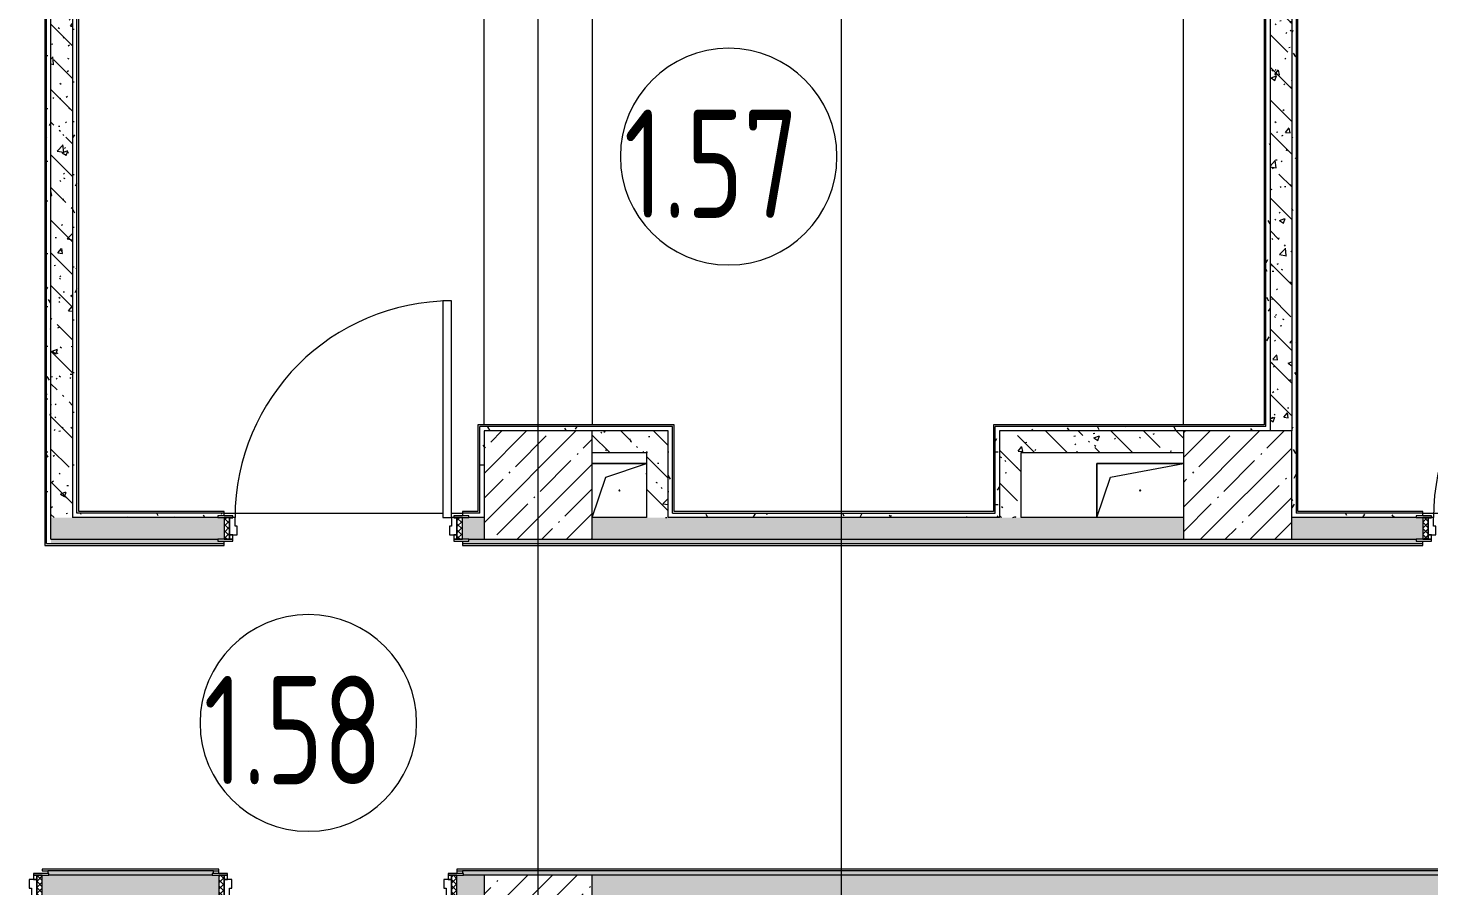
# Model space of a CAD drawing. Header units: millimetres. Extents: x -1113 to 415037, y -3642 to 354837.
# Drawn here: x 68269 to 74738, y 20964 to 24924 of the extents above; entities that cross this region are included whole.
import ezdxf

# ---------------------------------------------------------------- set-up
doc = ezdxf.new("R2010")
doc.units = ezdxf.units.MM
for name, color, linetype, lineweight in [('A-AREA-IDEN', 7, 'Continuous', 9), ('A-DOOR-2', 7, 'Continuous', 5), ('A-DOOR-FRAM-2', 7, 'Continuous', 5), ('A-FLOR', 7, 'Continuous', 9), ('A-GENM', 7, 'Continuous', 9), ('A-WALL', 7, 'Continuous', 5), ('I-WALL', 7, 'Continuous', 5), ('S-COLS', 7, 'Continuous', 9), ('S-COLS-1', 7, 'Continuous', 5), ('Оси', 7, 'Continuous', 9)]:
    doc.layers.add(name, color=color, linetype=linetype, lineweight=lineweight)
for name, color, linetype, lineweight, true_color in [('A-DOOR-1', 7, 'Continuous', 5, 0xc0c0c0), ('A-DOOR-FRAM-1', 7, 'Continuous', 5, 0xc0c0c0), ('A-WALL-1', 9, 'Continuous', 5, 0x808080), ('A-WALL-FNSH-1', 9, 'Continuous', 5, 0x808080)]:
    doc.layers.add(name, color=color, linetype=linetype, lineweight=lineweight, true_color=true_color)
doc.styles.add('СПДС', font='ГОСТ тип А.ttf', dxfattribs={"width": 0.9})
pattern_1 = [(135, (64.7, -136.06), (-150.8683, -150.8683), [213.36, -35.56, 7.112, -35.56]), (135, (64.7, 14.71), (-150.8683, -150.8683), []), (50, (64.7, -136.06), (255.05767, -22.3145), [26.67, -293.37]), (355, (64.7, -136.06), (-49.3404, 267.4791), [21.336, -234.696]), (100.451, (85.96, -137.92), (205.7195, 245.16356), [22.666, -249.326]), (46.184, (64.7, -64.94), (379.511, -58.86), [40.005, -440.055]), (96.636, (96.33, -69.85), (332.3634, 346.3991), [33.999, -373.989]), (351.184, (64.7, -64.94), (332.3669, 346.3953), [32.004, -352.044]), (21, (100.26, -82.72), (212.26017, -143.1711), [26.67, -293.37]), (326, (100.26, -82.72), (86.5224, 257.8632), [21.336, -234.696]), (71.451, (117.95, -94.65), (298.78395, 114.6901), [22.666, -249.326]), (37.5, (64.7, -136.06), (4.32385, 118.37751), [6.706, -225.146, 6.706, -231.546, -235.585]), (37.5, (64.7, -136.06), (4.32385, 118.37751), [-470.103, 6.706, -228.879]), (7.5, (64.7, -136.06), (93.54758, 140.2533), [6.706, -129.134, 6.706, -219.812, -89.789]), (7.5, (64.7, -136.06), (93.54758, 140.2533), [-362.356, 6.706, -83.083]), (327.5, (-14.6, -136.06), (189.82734, -8.02019), [6.706, -82.194, 6.706, -270.662, -368.046]), (327.5, (-14.6, -136.06), (189.82734, -8.02019), [-366.268, 6.706, -361.34]), (317.5, (-50.16, -136.06), (207.38114, 35.59764), [6.706, -108.864, 6.706, -177.495, -261.366]), (317.5, (-50.16, -136.06), (207.38114, 35.59764), [-299.771, 6.706, -254.66])]
pattern_2 = [(135, (1751.41, 114.685), (-14.14214, -14.14214), []), (225, (1751.41, 114.685), (14.14214, -14.14214), [])]
pattern_3 = [(45, (-371.384, 114.685), (-14.1421, 14.1421), []), (135, (-371.384, 114.685), (-14.1421, -14.1421), [])]
pattern_4 = [(0, (64.7, -136.06), (243.84, 60.96), [20.117, -162.763, 20.117, -162.763, -975.36]), (0, (64.7, -136.06), (243.84, 60.96), [-365.76, 20.117, -345.643, 20.117, -162.763, -426.72]), (0, (64.7, -136.06), (243.84, 60.96), [-914.4, 20.117, -101.803, 20.117, -284.683]), (120, (156.14, -105.58), (-174.71291, 180.691634), [20.117, -162.763, 20.117, -162.763, -975.36]), (120, (156.14, -105.58), (-174.71291, 180.691634), [-365.76, 20.117, -345.643, 20.117, -162.763, -426.72]), (120, (156.14, -105.58), (-174.71291, 180.691634), [-914.4, 20.117, -101.803, 20.117, -284.683]), (240, (186.62, 16.34), (-69.12709, -241.651634), [20.117, -162.763, 20.117, -162.763, -975.36]), (240, (186.62, 16.34), (-69.12709, -241.651634), [-365.76, 20.117, -345.643, 20.117, -162.763, -426.72]), (240, (186.62, 16.34), (-69.12709, -241.651634), [-914.4, 20.117, -101.803, 20.117, -284.683])]

# ---------------------------------------------------------------- blocks, each defined once
blk = doc.blocks.new('110_Дверь_СКБ_1Ст_Внутренняя1 - Д-11 1100x2100h_кладовые _все__ коридор _между помещениями блока столовой__ моечные _все_-32089444-Объем проектирования 1 этажа')
at = {"layer": 'A-DOOR-2'}
h = blk.add_hatch(dxfattribs=at)
h.set_pattern_fill('FP_44', color=256, style=0, pattern_type=2)
h.set_pattern_definition(pattern_2)
h.paths.add_polyline_path([(537.5, -50), (562.5, -50), (562.5, 50), (537.5, 48.6)])
at = {"layer": 'A-DOOR-FRAM-2'}
h = blk.add_hatch(dxfattribs=at)
h.set_pattern_fill('FP_45', color=256, style=0, pattern_type=2)
h.set_pattern_definition(pattern_3)
h.paths.add_polyline_path([(-537.5, -50), (-512.5, -50), (-512.5, 50), (-537.5, 50)])
at = {"layer": 'A-DOOR-1'}
for p, q in [((512.5, 1050), (472.5, 1050)), ((472.5, 1050), (472.5, 50)), ((512.5, 50), (512.5, 1050)), ((472.5, 50), (512.5, 50))]:
    blk.add_line(p, q, dxfattribs=at)
blk.add_arc((512.5, 50), 1000, 90, 180, dxfattribs=at)
at = {"layer": 'A-DOOR-FRAM-1'}
for p, q in [((-497.5, 58), (-567.5, 58)), ((-567.5, 58), (-567.5, 50)), ((-567.5, 50), (-497.5, 50)), ((-512.5, 50), (-537.5, 50)), ((-537.5, 50), (-537.5, -50)), ((-487.5, 50), (-512.5, 50)), ((-512.5, 50), (-512.5, -30)), ((-512.5, -50), (-512.5, 50)), ((-497.5, 50), (-512.5, 50)), ((-512.5, 50), (-512.5, 49)), ((-512.5, 49), (-497.5, 49)), ((-497.5, 50), (-497.5, 58)), ((-497.5, 49), (-497.5, 50)), ((-487.5, 10), (-487.5, 50)), ((-477.5, 10), (-487.5, 10)), ((-477.5, -30), (-477.5, 10)), ((512.5, 10), (502.5, 10)), ((502.5, 10), (502.5, -30)), ((512.5, 50), (512.5, 10)), ((537.5, 50), (512.5, 50)), ((592.5, 58), (522.5, 58)), ((522.5, 58), (522.5, 50)), ((537.5, 50), (522.5, 50)), ((522.5, 50), (522.5, 49)), ((522.5, 50), (592.5, 50)), ((522.5, 49), (537.5, 49)), ((537.5, -30), (537.5, 50)), ((562.5, 50), (537.5, 50)), ((537.5, 50), (537.5, -50)), ((537.5, 49), (537.5, 50)), ((562.5, -50), (562.5, 50)), ((592.5, 50), (592.5, 58)), ((-497.5, -50), (-567.5, -50)), ((-567.5, -50), (-567.5, -58)), ((-567.5, -58), (-497.5, -58)), ((-537.5, -50), (-512.5, -50)), ((-512.5, -30), (-477.5, -30)), ((-497.5, -30), (-512.5, -30)), ((-512.5, -30), (-512.5, -50)), ((-512.5, -50), (-497.5, -50)), ((-497.5, -50), (-497.5, -30)), ((-497.5, -58), (-497.5, -50)), ((502.5, -30), (537.5, -30)), ((537.5, -30), (522.5, -30)), ((522.5, -30), (522.5, -50)), ((522.5, -50), (537.5, -50)), ((592.5, -50), (522.5, -50)), ((522.5, -50), (522.5, -58)), ((522.5, -58), (592.5, -58)), ((537.5, -50), (537.5, -30)), ((537.5, -50), (562.5, -50)), ((592.5, -58), (592.5, -50))]:
    blk.add_line(p, q, dxfattribs=at)
blk = doc.blocks.new('BSC_Колонна _Прямоугольная - 500х500-V49-Объем проектирования 1 этажа')
at = {"layer": 'S-COLS-1'}
h = blk.add_hatch(dxfattribs=at)
h.set_pattern_fill('FP_73', color=256, style=0, pattern_type=2)
h.set_pattern_definition([(45, (-73790, -22950), (-114.04925, 114.04925), []), (45, (-73675.95, -22950), (-114.04925, 114.04925), [201.613, -40.323, 6.706, -33.617])])
h.paths.add_polyline_path([(250, -250), (250, 250), (-250, 250), (-250, -250), (157.5, -250)])
for p, q in [((250, 250), (-250, 250)), ((-250, 250), (-250, -250)), ((250, -250), (250, 250)), ((-250, -250), (250, -250))]:
    blk.add_line(p, q, dxfattribs=at)
blk = doc.blocks.new('BSC_Колонна _Прямоугольная - 500х500-V50-Объем проектирования 1 этажа')
at = {"layer": 'S-COLS-1'}
h = blk.add_hatch(dxfattribs=at)
h.set_pattern_fill('FP_74', color=256, style=0, pattern_type=2)
h.set_pattern_definition([(45, (-70560, -22950), (-114.04925, 114.04925), []), (45, (-70445.95, -22950), (-114.04925, 114.04925), [201.613, -40.323, 6.706, -33.617])])
h.paths.add_polyline_path([(103.4, -250), (250, -250), (250, 250), (-250, 250), (-250, -250)])
for p, q in [((250, 250), (-250, 250)), ((-250, 250), (-250, -250)), ((250, -250), (250, 250)), ((-250, -250), (250, -250))]:
    blk.add_line(p, q, dxfattribs=at)
blk = doc.blocks.new('110_Дверь_СКБ_1Ст_Внутренняя1 - Д-11п 1100x2100h_кладовые _все__ коридор _между помещениями блока столовой__ моечные _все_ 2-32102277-Объем проектирования 1 этажа')
at = {"layer": 'A-DOOR-2'}
h = blk.add_hatch(dxfattribs=at)
h.set_pattern_fill('FP_44', color=256, style=0, pattern_type=2)
h.set_pattern_definition(pattern_2)
h.paths.add_polyline_path([(537.5, -50), (562.5, -50), (562.5, 50), (537.5, 50)])
at = {"layer": 'A-DOOR-FRAM-2'}
h = blk.add_hatch(dxfattribs=at)
h.set_pattern_fill('FP_45', color=256, style=0, pattern_type=2)
h.set_pattern_definition(pattern_3)
h.paths.add_polyline_path([(-512.5, -50), (-512.5, 50), (-537.5, 50), (-537.5, -50)])
at = {"layer": 'A-DOOR-1'}
for p, q in [((-487.5, 1050), (-487.5, 50)), ((-447.5, 1050), (-487.5, 1050)), ((-447.5, 50), (-447.5, 1050)), ((-487.5, 50), (-447.5, 50))]:
    blk.add_line(p, q, dxfattribs=at)
blk.add_arc((-487.5, 50), 1000, 360, 90, dxfattribs=at)
at = {"layer": 'A-DOOR-FRAM-1'}
for p, q in [((-497.5, 58), (-567.5, 58)), ((-567.5, 58), (-567.5, 50)), ((-567.5, 50), (-497.5, 50)), ((-512.5, 50), (-537.5, 50)), ((-537.5, 50), (-537.5, -50)), ((-487.5, 50), (-512.5, 50)), ((-512.5, 50), (-512.5, -30)), ((-512.5, -50), (-512.5, 50)), ((-497.5, 50), (-512.5, 50)), ((-512.5, 50), (-512.5, 49)), ((-512.5, 49), (-497.5, 49)), ((-497.5, 50), (-497.5, 58)), ((-497.5, 49), (-497.5, 50)), ((-487.5, 10), (-487.5, 50)), ((-477.5, 10), (-487.5, 10)), ((-477.5, -30), (-477.5, 10)), ((512.5, 10), (502.5, 10)), ((502.5, 10), (502.5, -30)), ((512.5, 50), (512.5, 10)), ((537.5, 50), (512.5, 50)), ((592.5, 58), (522.5, 58)), ((522.5, 58), (522.5, 50)), ((537.5, 50), (522.5, 50)), ((522.5, 50), (522.5, 49)), ((522.5, 50), (592.5, 50)), ((522.5, 49), (537.5, 49)), ((537.5, -30), (537.5, 50)), ((562.5, 50), (537.5, 50)), ((537.5, 50), (537.5, -50)), ((537.5, 49), (537.5, 50)), ((562.5, -50), (562.5, 50)), ((592.5, 50), (592.5, 58)), ((-497.5, -50), (-567.5, -50)), ((-567.5, -50), (-567.5, -58)), ((-567.5, -58), (-497.5, -58)), ((-537.5, -50), (-512.5, -50)), ((-512.5, -30), (-477.5, -30)), ((-497.5, -30), (-512.5, -30)), ((-512.5, -30), (-512.5, -50)), ((-512.5, -50), (-497.5, -50)), ((-497.5, -50), (-497.5, -30)), ((-497.5, -58), (-497.5, -50)), ((502.5, -30), (537.5, -30)), ((537.5, -30), (522.5, -30)), ((522.5, -30), (522.5, -50)), ((522.5, -50), (537.5, -50)), ((592.5, -50), (522.5, -50)), ((522.5, -50), (522.5, -58)), ((522.5, -58), (592.5, -58)), ((537.5, -50), (537.5, -30)), ((537.5, -50), (562.5, -50)), ((592.5, -58), (592.5, -50))]:
    blk.add_line(p, q, dxfattribs=at)
blk = doc.blocks.new('GM_Отверстие прямоугольное _в плите_ - Отверстие-21612502-Объем проектирования 1 этажа')
at = {"layer": 'A-GENM'}
for p, q in [((-200, -125), (-200, 125)), ((-200, 125), (200, 125)), ((200, 125), (-200, 125)), ((-200, 125), (-200, -125)), ((-137.5, 62.5), (200, 125)), ((-200, -125), (-137.5, 62.5))]:
    blk.add_line(p, q, dxfattribs=at)
for start, end in [(360, 180), (180, 360)]:
    blk.add_arc((0, 0), 2.5, start, end, dxfattribs=at)
blk = doc.blocks.new('GM_Отверстие прямоугольное _в плите_ - Отверстие-21605184-Объем проектирования 1 этажа')
at = {"layer": 'A-GENM'}
for p, q in [((-125, 125), (125, 125)), ((125, 125), (-125, 125)), ((-62.5, 62.5), (125, 125)), ((-125, -125), (-62.5, 62.5))]:
    blk.add_line(p, q, dxfattribs=at)
for start, end in [(360, 180), (180, 360)]:
    blk.add_arc((0, 0), 2.5, start, end, dxfattribs=at)
blk = doc.blocks.new('BSC_Колонна _Прямоугольная - 500х500-V131-Объем проектирования 1 этажа')
at = {"layer": 'S-COLS-1'}
h = blk.add_hatch(dxfattribs=at)
h.set_pattern_fill('FP_132', color=256, style=0, pattern_type=2)
h.set_pattern_definition([(45, (-70560, -20900), (-114.04925, 114.04925), []), (45, (-70445.95, -20900), (-114.04925, 114.04925), [201.613, -40.323, 6.706, -33.617])])
h.paths.add_polyline_path([(-250, -250), (250, -250), (250, 250), (-250, 250), (-250, -237.6)])
for p, q in [((250, 250), (-250, 250)), ((-250, 250), (-250, -250)), ((250, -250), (250, 250)), ((-250, -250), (250, -250))]:
    blk.add_line(p, q, dxfattribs=at)
blk = doc.blocks.new('110_Дверь_СКБ_1Ст_Внутренняя1 - Д-11 1100x2100h_кладовые _все__ коридор _между помещениями блока столовой__ моечные _все_-V213-Объем проектирования 1 этажа')
at = {"layer": 'A-DOOR-2'}
h = blk.add_hatch(dxfattribs=at)
h.set_pattern_fill('FP_44', color=256, style=0, pattern_type=2)
h.set_pattern_definition(pattern_2)
h.paths.add_polyline_path([(537.5, 50), (537.5, -50), (562.5, -50), (562.5, 50)])
at = {"layer": 'A-DOOR-FRAM-2'}
h = blk.add_hatch(dxfattribs=at)
h.set_pattern_fill('FP_45', color=256, style=0, pattern_type=2)
h.set_pattern_definition(pattern_3)
h.paths.add_polyline_path([(-512.5, 50), (-537.5, 50), (-537.2, -50), (-512.5, -50)])
at = {"layer": 'A-DOOR-1'}
for p, q in [((512.5, 1050), (472.5, 1050)), ((472.5, 1050), (472.5, 50)), ((512.5, 50), (512.5, 1050)), ((472.5, 50), (512.5, 50))]:
    blk.add_line(p, q, dxfattribs=at)
blk.add_arc((512.5, 50), 1000, 90, 180, dxfattribs=at)
at = {"layer": 'A-DOOR-FRAM-1'}
for p, q in [((-497.5, 58), (-567.5, 58)), ((-567.5, 58), (-567.5, 50)), ((-567.5, 50), (-497.5, 50)), ((-512.5, 50), (-537.5, 50)), ((-537.5, 50), (-537.5, -50)), ((-487.5, 50), (-512.5, 50)), ((-512.5, 50), (-512.5, -30)), ((-512.5, -50), (-512.5, 50)), ((-497.5, 50), (-512.5, 50)), ((-512.5, 50), (-512.5, 49)), ((-512.5, 49), (-497.5, 49)), ((-497.5, 50), (-497.5, 58)), ((-497.5, 49), (-497.5, 50)), ((-487.5, 10), (-487.5, 50)), ((-477.5, 10), (-487.5, 10)), ((-477.5, -30), (-477.5, 10)), ((512.5, 10), (502.5, 10)), ((502.5, 10), (502.5, -30)), ((512.5, 50), (512.5, 10)), ((537.5, 50), (512.5, 50)), ((592.5, 58), (522.5, 58)), ((522.5, 58), (522.5, 50)), ((537.5, 50), (522.5, 50)), ((522.5, 50), (522.5, 49)), ((522.5, 50), (592.5, 50)), ((522.5, 49), (537.5, 49)), ((537.5, -30), (537.5, 50)), ((562.5, 50), (537.5, 50)), ((537.5, 50), (537.5, -50)), ((537.5, 49), (537.5, 50)), ((562.5, -50), (562.5, 50)), ((592.5, 50), (592.5, 58)), ((-497.5, -50), (-567.5, -50)), ((-567.5, -50), (-567.5, -58)), ((-567.5, -58), (-497.5, -58)), ((-537.5, -50), (-512.5, -50)), ((-512.5, -30), (-477.5, -30)), ((-497.5, -30), (-512.5, -30)), ((-512.5, -30), (-512.5, -50)), ((-512.5, -50), (-497.5, -50)), ((-497.5, -50), (-497.5, -30)), ((-497.5, -58), (-497.5, -50)), ((502.5, -30), (537.5, -30)), ((537.5, -30), (522.5, -30)), ((522.5, -30), (522.5, -50)), ((522.5, -50), (537.5, -50)), ((592.5, -50), (522.5, -50)), ((522.5, -50), (522.5, -58)), ((522.5, -58), (592.5, -58)), ((537.5, -50), (537.5, -30)), ((537.5, -50), (562.5, -50)), ((592.5, -58), (592.5, -50))]:
    blk.add_line(p, q, dxfattribs=at)
blk = doc.blocks.new('110_Дверь_СКБ_1Ст_Внутренняя1 - Д-11 1100x2100h_кладовые _все__ коридор _между помещениями блока столовой__ моечные _все_-V214-Объем проектирования 1 этажа')
at = {"layer": 'A-DOOR-2'}
h = blk.add_hatch(dxfattribs=at)
h.set_pattern_fill('FP_44', color=256, style=0, pattern_type=2)
h.set_pattern_definition(pattern_2)
h.paths.add_polyline_path([(537.5, -50), (562.5, -50), (562.5, 50), (537.5, 50), (537.5, 32.3)])
at = {"layer": 'A-DOOR-FRAM-2'}
h = blk.add_hatch(dxfattribs=at)
h.set_pattern_fill('FP_45', color=256, style=0, pattern_type=2)
h.set_pattern_definition(pattern_3)
h.paths.add_polyline_path([(-512.5, -50), (-512.5, 50), (-537.5, 50), (-537.2, -50)])
at = {"layer": 'A-DOOR-1'}
for p, q in [((512.5, 1050), (472.5, 1050)), ((472.5, 1050), (472.5, 50)), ((512.5, 50), (512.5, 1050)), ((472.5, 50), (512.5, 50))]:
    blk.add_line(p, q, dxfattribs=at)
blk.add_arc((512.5, 50), 1000, 90, 180, dxfattribs=at)
at = {"layer": 'A-DOOR-FRAM-1'}
for p, q in [((-497.5, 58), (-567.5, 58)), ((-567.5, 58), (-567.5, 50)), ((-567.5, 50), (-497.5, 50)), ((-512.5, 50), (-537.5, 50)), ((-537.5, 50), (-537.5, -50)), ((-487.5, 50), (-512.5, 50)), ((-512.5, 50), (-512.5, -30)), ((-512.5, -50), (-512.5, 50)), ((-497.5, 50), (-512.5, 50)), ((-512.5, 50), (-512.5, 49)), ((-512.5, 49), (-497.5, 49)), ((-497.5, 50), (-497.5, 58)), ((-497.5, 49), (-497.5, 50)), ((-487.5, 10), (-487.5, 50)), ((-477.5, 10), (-487.5, 10)), ((-477.5, -30), (-477.5, 10)), ((512.5, 10), (502.5, 10)), ((502.5, 10), (502.5, -30)), ((512.5, 50), (512.5, 10)), ((537.5, 50), (512.5, 50)), ((592.5, 58), (522.5, 58)), ((522.5, 58), (522.5, 50)), ((537.5, 50), (522.5, 50)), ((522.5, 50), (522.5, 49)), ((522.5, 50), (592.5, 50)), ((522.5, 49), (537.5, 49)), ((537.5, -30), (537.5, 50)), ((562.5, 50), (537.5, 50)), ((537.5, 50), (537.5, -50)), ((537.5, 49), (537.5, 50)), ((562.5, -50), (562.5, 50)), ((592.5, 50), (592.5, 58)), ((-497.5, -50), (-567.5, -50)), ((-567.5, -50), (-567.5, -58)), ((-567.5, -58), (-497.5, -58)), ((-537.5, -50), (-512.5, -50)), ((-512.5, -30), (-477.5, -30)), ((-497.5, -30), (-512.5, -30)), ((-512.5, -30), (-512.5, -50)), ((-512.5, -50), (-497.5, -50)), ((-497.5, -50), (-497.5, -30)), ((-497.5, -58), (-497.5, -50)), ((502.5, -30), (537.5, -30)), ((537.5, -30), (522.5, -30)), ((522.5, -30), (522.5, -50)), ((522.5, -50), (537.5, -50)), ((592.5, -50), (522.5, -50)), ((522.5, -50), (522.5, -58)), ((522.5, -58), (592.5, -58)), ((537.5, -50), (537.5, -30)), ((537.5, -50), (562.5, -50)), ((592.5, -58), (592.5, -50))]:
    blk.add_line(p, q, dxfattribs=at)
blk = doc.blocks.new('Марка_Помещения - Номер-25198446-Объем проектирования 1 этажа')
at = {"layer": 'A-AREA-IDEN'}
for start, end in [(360, 180), (180, 360)]:
    blk.add_arc((0, 0), 2.5, start, end, dxfattribs=at)

msp = doc.modelspace()

# ---------------------------------------------------------------- hatches: boundary and pattern name
at = {"layer": 'I-WALL'}
h = msp.add_hatch(dxfattribs=at)
h.set_pattern_fill('FP_191', color=256, style=0, pattern_type=2)
h.set_pattern_definition(pattern_4)
h.paths.add_polyline_path([(68354.7, 22543.9), (68374.7, 22543.9), (68374.7, 26723.9), (68354.7, 26723.9), (68354.7, 22683.9)])
h = msp.add_hatch(dxfattribs=at)
h.set_pattern_fill('FP_41', color=256, style=0, pattern_type=2)
h.set_pattern_definition(pattern_1)
h.paths.add_polyline_path([(68474.7, 22663.9), (68474.7, 26763.9), (68374.7, 26763.9), (68374.7, 22663.9)])
h = msp.add_hatch(dxfattribs=at)
h.set_pattern_fill('FP_191', color=256, style=0, pattern_type=2)
h.set_pattern_definition(pattern_4)
h.paths.add_polyline_path([(68474.7, 22683.9), (68494.7, 22683.9), (68494.7, 26743.9), (68474.7, 26743.9), (68474.7, 23083.9)])
h = msp.add_hatch(dxfattribs=at)
h.set_pattern_fill('FP_191', color=256, style=0, pattern_type=2)
h.set_pattern_definition(pattern_4)
h.paths.add_polyline_path([(74104.7, 22663.9), (74124.7, 22663.9), (74124.7, 26733.9), (74104.7, 26733.9), (74104.7, 22683.9)])
h = msp.add_hatch(dxfattribs=at)
h.set_pattern_fill('FP_41', color=256, style=0, pattern_type=2)
h.set_pattern_definition(pattern_1)
h.paths.add_polyline_path([(74104.7, 23063.9), (74104.7, 26463.9), (74004.7, 26463.9), (74004.7, 23063.9), (74012.2, 23063.9)])
h = msp.add_hatch(dxfattribs=at)
h.set_pattern_fill('FP_191', color=256, style=0, pattern_type=2)
h.set_pattern_definition(pattern_4)
h.paths.add_polyline_path([(74004.7, 23063.9), (74004.7, 26443.9), (73984.7, 26443.5), (73984.7, 23063.9)])
h = msp.add_hatch(dxfattribs=at)
h.set_pattern_fill('FP_191', color=256, style=0, pattern_type=2)
h.set_pattern_definition(pattern_4)
h.paths.add_polyline_path([(70874.7, 23063.9), (71224.7, 23063.9), (71224.7, 23083.9), (70354.7, 23083.9), (70356.5, 23063.9), (70436.1, 23063.9)])
h = msp.add_hatch(dxfattribs=at)
h.set_pattern_fill('FP_191', color=256, style=0, pattern_type=2)
h.set_pattern_definition(pattern_4)
h.paths.add_polyline_path([(70374.7, 22683.9), (70374.7, 23063.9), (70354.7, 23063.5), (70354.7, 22683.9)])
h = msp.add_hatch(dxfattribs=at)
h.set_pattern_fill('FP_41', color=256, style=0, pattern_type=2)
h.set_pattern_definition(pattern_1)
h.paths.add_polyline_path([(71224.7, 22963.9), (71224.7, 23063.9), (70874.7, 23063.9), (70874.7, 22963.9), (71124.7, 22963.9)])
h = msp.add_hatch(dxfattribs=at)
h.set_pattern_fill('FP_191', color=256, style=0, pattern_type=2)
h.set_pattern_definition(pattern_4)
h.paths.add_polyline_path([(71224.7, 22683.9), (71244.7, 22684), (71244.7, 23083.9), (71224.7, 23083.9), (71224.7, 22684.3)])
h = msp.add_hatch(dxfattribs=at)
h.set_pattern_fill('FP_191', color=256, style=0, pattern_type=2)
h.set_pattern_definition(pattern_4)
h.paths.add_polyline_path([(72754.7, 23063.9), (73984.7, 23063.9), (73984.7, 23083.9), (72734.7, 23083.9), (72734.7, 23063.9)])
h = msp.add_hatch(dxfattribs=at)
h.set_pattern_fill('FP_191', color=256, style=0, pattern_type=2)
h.set_pattern_definition(pattern_4)
h.paths.add_polyline_path([(72754.7, 22663.9), (72754.7, 23063.9), (72734.7, 23063.9), (72734.7, 22663.9)])
h = msp.add_hatch(dxfattribs=at)
h.set_pattern_fill('FP_41', color=256, style=0, pattern_type=2)
h.set_pattern_definition(pattern_1)
h.paths.add_polyline_path([(72854.7, 22963.9), (73604.7, 22963.9), (73604.7, 23063.9), (72754.7, 23063.9), (72754.7, 22963.9)])
h = msp.add_hatch(dxfattribs=at)
h.set_pattern_fill('FP_41', color=256, style=0, pattern_type=2)
h.set_pattern_definition(pattern_1)
h.paths.add_polyline_path([(71224.7, 22663.9), (71224.7, 22963.9), (71124.7, 22963.9), (71124.7, 22663.9)])
h = msp.add_hatch(dxfattribs=at)
h.set_pattern_fill('FP_41', color=256, style=0, pattern_type=2)
h.set_pattern_definition(pattern_1)
h.paths.add_polyline_path([(72754.7, 22663.9), (72854.7, 22663.9), (72854.7, 22963.9), (72754.7, 22963.9), (72754.7, 22683.9)])
h = msp.add_hatch(dxfattribs=at)
h.set_pattern_fill('FP_41', color=256, style=0, pattern_type=2)
h.set_pattern_definition(pattern_1)
h.paths.add_polyline_path([(82394.7, 22563.9), (82494.7, 22563.9), (82494.7, 22663.9), (82294.7, 22661.9), (82294.7, 22653.9), (82264.7, 22653.9), (82264.7, 22573.9), (82294.7, 22573.9), (82294.7, 22565.9), (82374.7, 22563.9)])
h.paths.add_polyline_path([(78764.5, 22563.9), (80714.7, 22563.9), (80714.7, 22663.9), (78514.7, 22663.9), (78514.7, 22563.9), (78544.7, 22563.9)])
h.paths.add_polyline_path([(81232.9, 22563.9), (81284.7, 22565.9), (81284.7, 22573.9), (81314.7, 22573.9), (81314.7, 22653.9), (81284.7, 22653.9), (81284.7, 22661.9), (81214.7, 22660.4), (81214.7, 22563.9)])
h.paths.add_polyline_path([(77384.7, 22563.9), (77414.7, 22563.9), (77414.7, 22663.9), (77314.7, 22663.9), (77314.7, 22563.9), (77344.5, 22563.9)])
h.paths.add_polyline_path([(76233.5, 22563.9), (76814.7, 22563.9), (76814.7, 22663.9), (75809.5, 22663.9), (75809.5, 22563.9), (76075.2, 22563.9)])
h.paths.add_polyline_path([(74124.7, 22563.9), (74709.5, 22563.9), (74709.5, 22663.9), (74104.7, 22663.9), (74104.7, 22563.9)])
h.paths.add_polyline_path([(73604.7, 22563.9), (73604.7, 22663.9), (70874.7, 22663.9), (70874.7, 22563.9), (73584.7, 22563.9)])
h.paths.add_polyline_path([(70304.7, 22563.9), (70374.7, 22563.9), (70374.7, 22663.9), (70274.7, 22663.9), (70274.7, 22563.9)])
h.paths.add_polyline_path([(69174.7, 22563.9), (69174.7, 22663.9), (68374.7, 22663.9), (68374.7, 22563.9), (69149.7, 22563.9)])
h = msp.add_hatch(dxfattribs=at)
h.set_pattern_fill('FP_191', color=256, style=0, pattern_type=2)
h.set_pattern_definition(pattern_4)
h.paths.add_polyline_path([(70304.7, 22663.9), (70374.7, 22663.9), (70374.7, 22683.9), (70274.7, 22683.9), (70274.7, 22671.9), (70304.7, 22671.4)])
h.paths.add_polyline_path([(68474.7, 22663.9), (69144.7, 22664.8), (69144.7, 22671.9), (69174.7, 22671.9), (69174.7, 22683.9), (68474.7, 22683.9)])
h = msp.add_hatch(dxfattribs=at)
h.set_pattern_fill('FP_191', color=256, style=0, pattern_type=2)
h.set_pattern_definition(pattern_4)
h.paths.add_polyline_path([(72734.7, 22663.9), (72734.7, 22683.9), (71224.7, 22683.9), (71224.7, 22663.9), (71949.1, 22663.9)])
h = msp.add_hatch(dxfattribs=at)
h.set_pattern_fill('FP_191', color=256, style=0, pattern_type=2)
h.set_pattern_definition(pattern_4)
h.paths.add_polyline_path([(76194.7, 22663.9), (76194.7, 22683.9), (75809.5, 22683.9), (75809.5, 22671.9), (75839.5, 22671.9), (75839.5, 22663.9), (76075.2, 22663.9)])
h.paths.add_polyline_path([(74124.7, 22663.9), (74679.5, 22665), (74679.5, 22671.9), (74709.5, 22671.9), (74709.5, 22683.9), (74124.7, 22683.9)])
h = msp.add_hatch(dxfattribs=at)
h.set_pattern_fill('FP_191', color=256, style=0, pattern_type=2)
h.set_pattern_definition(pattern_4)
h.paths.add_polyline_path([(82394.7, 22543.9), (82394.7, 22563.9), (82264.7, 22563.9), (82264.7, 22543.9), (82374.7, 22543.9)])
h.paths.add_polyline_path([(81140.3, 22543.9), (81314.7, 22543.9), (81314.7, 22563.9), (78544.7, 22563.7), (78544.7, 22555.9), (78514.7, 22555.9), (78514.7, 22543.9), (80912, 22543.9)])
h.paths.add_polyline_path([(76814.7, 22543.9), (77414.7, 22543.9), (77414.7, 22555.9), (77384.7, 22555.9), (77384.7, 22563.9), (75839.5, 22563.6), (75839.5, 22555.9), (75809.5, 22555.9), (75809.5, 22543.9), (76314.7, 22543.9)])
h.paths.add_polyline_path([(74124.7, 22543.9), (74709.5, 22543.9), (74709.5, 22555.9), (74679.5, 22555.9), (74679.5, 22563.9), (70304.7, 22563.8), (70304.7, 22555.9), (70274.7, 22555.9), (70274.7, 22543.9), (74104.7, 22543.9)])
h.paths.add_polyline_path([(69149.7, 22543.9), (69174.7, 22543.9), (69174.7, 22555.9), (69144.7, 22555.9), (69144.7, 22563.9), (68374.7, 22563.9), (68374.7, 22543.9), (69144.7, 22543.9)])
h = msp.add_hatch(dxfattribs=at)
h.set_pattern_fill('FP_191', color=256, style=0, pattern_type=2)
h.set_pattern_definition(pattern_4)
h.paths.add_polyline_path([(78644.5, 21013.9), (78744.5, 21013.9), (78744.5, 21033.9), (78444.5, 21033.9), (78444.5, 21021.9), (78474.5, 21021.9), (78474.5, 21013.9), (78624.5, 21013.9)])
h.paths.add_polyline_path([(76333.1, 21013.9), (77314.5, 21013.9), (77314.5, 21021.9), (77344.5, 21021.9), (77344.5, 21033.9), (76234.5, 21033.9), (76234.5, 21021.9), (76239.5, 21021.9), (76239.5, 21013.9)])
h.paths.add_polyline_path([(71949.1, 21013.9), (74779.5, 21013.9), (74779.5, 21021.9), (74784.5, 21021.9), (74784.5, 21033.9), (70274.7, 21033.9), (70274.7, 21021.9), (70279.7, 21021.9), (70279.7, 21013.9), (71633.6, 21013.9)])
h.paths.add_polyline_path([(68499.7, 21013.9), (69119.7, 21013.9), (69119.7, 21021.9), (69124.7, 21021.9), (69124.7, 21033.9), (68359.7, 21033.9), (68359.7, 21021.9), (68364.7, 21021.9), (68364.7, 21013.9), (68479.7, 21013.9)])
h.paths.add_polyline_path([(67025.6, 21013.9), (67204.7, 21014.1), (67204.7, 21021.9), (67209.7, 21021.9), (67209.7, 21033.9), (66324.7, 21033.9), (66324.7, 21013.9), (66844.7, 21013.9)])
h = msp.add_hatch(dxfattribs=at)
h.set_pattern_fill('FP_41', color=256, style=0, pattern_type=2)
h.set_pattern_definition(pattern_1)
h.paths.add_polyline_path([(78474.5, 20913.9), (78644.5, 20913.9), (78644.5, 21013.9), (78444.5, 21013.9), (78444.5, 20913.9)])
h.paths.add_polyline_path([(76239.5, 20913.9), (77344.5, 20913.9), (77344.5, 21013.9), (76209.5, 21013.9), (76209.5, 20913.9), (76234.5, 20913.9)])
h.paths.add_polyline_path([(70274.7, 20913.9), (70374.7, 20913.9), (70374.7, 21013.9), (70249.7, 21013.8), (70249.7, 20913.9)])
h.paths.add_polyline_path([(70874.7, 20913.9), (74809.5, 20913.9), (74809.5, 21013.9), (70874.7, 21013.9), (70874.7, 20928.2)])
h.paths.add_polyline_path([(69149.7, 20913.9), (69149.7, 21013.9), (68334.7, 21013.9), (68334.7, 20913.9), (69124.7, 20913.9)])

# ---------------------------------------------------------------- linework, layer by layer
at = {"layer": 'A-FLOR'}
for p, q in [((73604.7, 23091.9), (73604.7, 26435.9)), ((70374.7, 23091.8), (70374.7, 26185.9)), ((70874.7, 26186.1), (70874.7, 23091.9)), ((69174.7, 22671.9), (69174.7, 22683.9)), ((69174.7, 22683.9), (70184.7, 22683.9)), ((70224.7, 22683.9), (70274.7, 22683.9)), ((74709.5, 22671.9), (74709.5, 22683.9)), ((74709.5, 22683.9), (75719.5, 22683.9)), ((69174.7, 22543.9), (69174.7, 22555.9)), ((70274.7, 22555.9), (70274.7, 22543.9)), ((74709.5, 22543.9), (74709.5, 22555.9)), ((68359.7, 21033.9), (68359.7, 21021.9)), ((69149.7, 21021.9), (69149.7, 21033.9)), ((70249.7, 21033.9), (70249.7, 21021.9))]:
    msp.add_line(p, q, dxfattribs=at)
at = {"layer": 'A-WALL'}
for p, q in [((68354.7, 22543.9), (68354.7, 26723.9)), ((68494.7, 22683.9), (68494.7, 26723.9)), ((74124.7, 26715.9), (74124.7, 22683.9)), ((73984.7, 23083.9), (73984.7, 26443.9)), ((70354.7, 22683.9), (70354.7, 23083.9)), ((71244.7, 22683.9), (71244.7, 23083.9)), ((73984.7, 23083.9), (72734.7, 23083.9)), ((72734.7, 22683.9), (72734.7, 23083.9)), ((69174.7, 22683.9), (68494.7, 22683.9)), ((70354.7, 22683.9), (70274.7, 22683.9)), ((71244.7, 22683.9), (72734.7, 22683.9)), ((74709.5, 22683.9), (74124.7, 22683.9)), ((69124.7, 21033.9), (68359.7, 21033.9)), ((74784.5, 21033.9), (70274.7, 21033.9)), ((69119.7, 21013.9), (68364.7, 21013.9)), ((70374.7, 21013.9), (70279.7, 21013.9)), ((74779.5, 21013.9), (70874.7, 21013.9))]:
    msp.add_line(p, q, dxfattribs=at)
at = {"layer": 'A-WALL-1'}
for p, q in [((68374.7, 22563.9), (68374.7, 26763.9)), ((68474.7, 26763.9), (68474.7, 22663.9)), ((74104.7, 26733.9), (74104.7, 23063.9)), ((74004.7, 26463.9), (74004.7, 23063.9)), ((71244.7, 23083.9), (70354.7, 23083.9)), ((71224.7, 23063.9), (70874.7, 23063.9)), ((71224.7, 22663.9), (71224.7, 23063.9)), ((73604.7, 23063.9), (72754.7, 23063.9)), ((72754.7, 23063.9), (72754.7, 22663.9)), ((70874.7, 22963.9), (71124.7, 22963.9)), ((71124.7, 22963.9), (71124.7, 22663.9)), ((72854.7, 22963.9), (73604.7, 22963.9)), ((72854.7, 22663.9), (72854.7, 22963.9)), ((69144.7, 22663.9), (68474.7, 22663.9)), ((70274.7, 22683.9), (70274.7, 22671.9)), ((70374.7, 22663.9), (70304.7, 22663.9)), ((71124.7, 22663.9), (70874.7, 22663.9)), ((72754.7, 22663.9), (71224.7, 22663.9)), ((73604.7, 22663.9), (72854.7, 22663.9)), ((74679.5, 22663.9), (74104.7, 22663.9)), ((68354.7, 22543.9), (69174.7, 22543.9)), ((68374.7, 22563.9), (69144.7, 22563.9)), ((70274.7, 22543.9), (74709.5, 22543.9)), ((70304.7, 22563.9), (70374.7, 22563.9)), ((70874.7, 22563.9), (73604.7, 22563.9)), ((74104.7, 22563.9), (74679.5, 22563.9)), ((69124.7, 21021.9), (69124.7, 21033.9)), ((70274.7, 21033.9), (70274.7, 21021.9))]:
    msp.add_line(p, q, dxfattribs=at)
at = {"layer": 'A-WALL-FNSH-1'}
for p, q in [((68346.7, 26715.9), (68346.7, 22535.9)), ((68502.7, 22691.9), (68502.7, 26715.9)), ((74132.7, 22691.9), (74132.7, 26715.9)), ((73976.7, 26435.9), (73976.7, 23091.9)), ((70346.7, 23091.9), (70346.7, 22691.9)), ((71252.7, 23091.9), (70346.7, 23091.9)), ((71252.7, 22691.9), (71252.7, 23091.9)), ((72726.7, 23091.9), (72726.7, 22691.9)), ((73976.7, 23091.9), (72726.7, 23091.9)), ((69174.7, 22691.9), (68502.7, 22691.9)), ((69174.7, 22683.9), (69174.7, 22691.9)), ((70346.7, 22691.9), (70274.7, 22691.9)), ((70274.7, 22691.9), (70274.7, 22683.9)), ((72726.7, 22691.9), (71252.7, 22691.9)), ((74709.5, 22691.9), (74132.7, 22691.9)), ((74709.5, 22683.9), (74709.5, 22691.9)), ((68346.7, 22535.9), (69174.7, 22535.9)), ((69174.7, 22535.9), (69174.7, 22543.9)), ((70274.7, 22543.9), (70274.7, 22535.9)), ((70274.7, 22535.9), (74709.5, 22535.9)), ((74709.5, 22535.9), (74709.5, 22543.9)), ((69149.7, 21041.9), (68334.7, 21041.9)), ((68334.7, 21041.9), (68334.7, 21033.9)), ((68334.7, 21033.9), (68359.7, 21033.9)), ((69124.7, 21033.9), (69149.7, 21033.9)), ((69149.7, 21033.9), (69149.7, 21041.9)), ((74809.5, 21041.9), (70249.7, 21041.9)), ((70249.7, 21041.9), (70249.7, 21033.9)), ((70249.7, 21033.9), (70274.7, 21033.9))]:
    msp.add_line(p, q, dxfattribs=at)
at = {"layer": 'Оси'}
for points in [[(70624.7, -2042.3), (70624.7, 2957.7), (70624.7, 22262), (70624.7, 27262)], [(72024.7, -2042.3), (72024.7, 2957.7), (72024.7, 22262), (72024.7, 27262)]]:
    msp.add_lwpolyline(points, dxfattribs=at)

# ---------------------------------------------------------------- block references
at = {"layer": 'A-AREA-IDEN', "xscale": 199.9999999999999, "yscale": 199.9999999999999, "zscale": 199.9999999999999}
for p in [(71504.3, 24330.3), (69563.4, 21716.2)]:
    msp.add_blockref('Марка_Помещения - Номер-25198446-Объем проектирования 1 этажа', p, dxfattribs=at)
at = {"layer": 'A-DOOR-1'}
for name, p in [('110_Дверь_СКБ_1Ст_Внутренняя1 - Д-11 1100x2100h_кладовые _все__ коридор _между помещениями блока столовой__ моечные _все_-V214-Объем проектирования 1 этажа', (69712.2, 22613.9)), ('110_Дверь_СКБ_1Ст_Внутренняя1 - Д-11 1100x2100h_кладовые _все__ коридор _между помещениями блока столовой__ моечные _все_-32089444-Объем проектирования 1 этажа', (75247, 22613.9))]:
    msp.add_blockref(name, p, dxfattribs=at)
at = {"layer": 'A-DOOR-1', "rotation": 180}
for name, p in [('110_Дверь_СКБ_1Ст_Внутренняя1 - Д-11п 1100x2100h_кладовые _все__ коридор _между помещениями блока столовой__ моечные _все_ 2-32102277-Объем проектирования 1 этажа', (67797.2, 20963.9)), ('110_Дверь_СКБ_1Ст_Внутренняя1 - Д-11 1100x2100h_кладовые _все__ коридор _между помещениями блока столовой__ моечные _все_-V213-Объем проектирования 1 этажа', (69712.2, 20963.9))]:
    msp.add_blockref(name, p, dxfattribs=at)
at = {"layer": 'A-GENM'}
for name, p in [('GM_Отверстие прямоугольное _в плите_ - Отверстие-21605184-Объем проектирования 1 этажа', (70999.7, 22788.9)), ('GM_Отверстие прямоугольное _в плите_ - Отверстие-21612502-Объем проектирования 1 этажа', (73404.7, 22788.9))]:
    msp.add_blockref(name, p, dxfattribs=at)
at = {"layer": 'S-COLS'}
for name, p in [('BSC_Колонна _Прямоугольная - 500х500-V50-Объем проектирования 1 этажа', (70624.7, 22813.9)), ('BSC_Колонна _Прямоугольная - 500х500-V49-Объем проектирования 1 этажа', (73854.7, 22813.9)), ('BSC_Колонна _Прямоугольная - 500х500-V131-Объем проектирования 1 этажа', (70624.7, 20763.9))]:
    msp.add_blockref(name, p, dxfattribs=at)

# ---------------------------------------------------------------- texts
at = {"layer": 'A-AREA-IDEN', "char_height": 500, "width": 1212.151, "attachment_point": 1, "style": 'СПДС'}
for s, insert in [('1.57', (71020.5, 24547.5)), ('1.58', (69079.7, 21933.3))]:
    msp.add_mtext(s, dxfattribs=dict(at, insert=insert))

doc.saveas('drawing.dxf')
